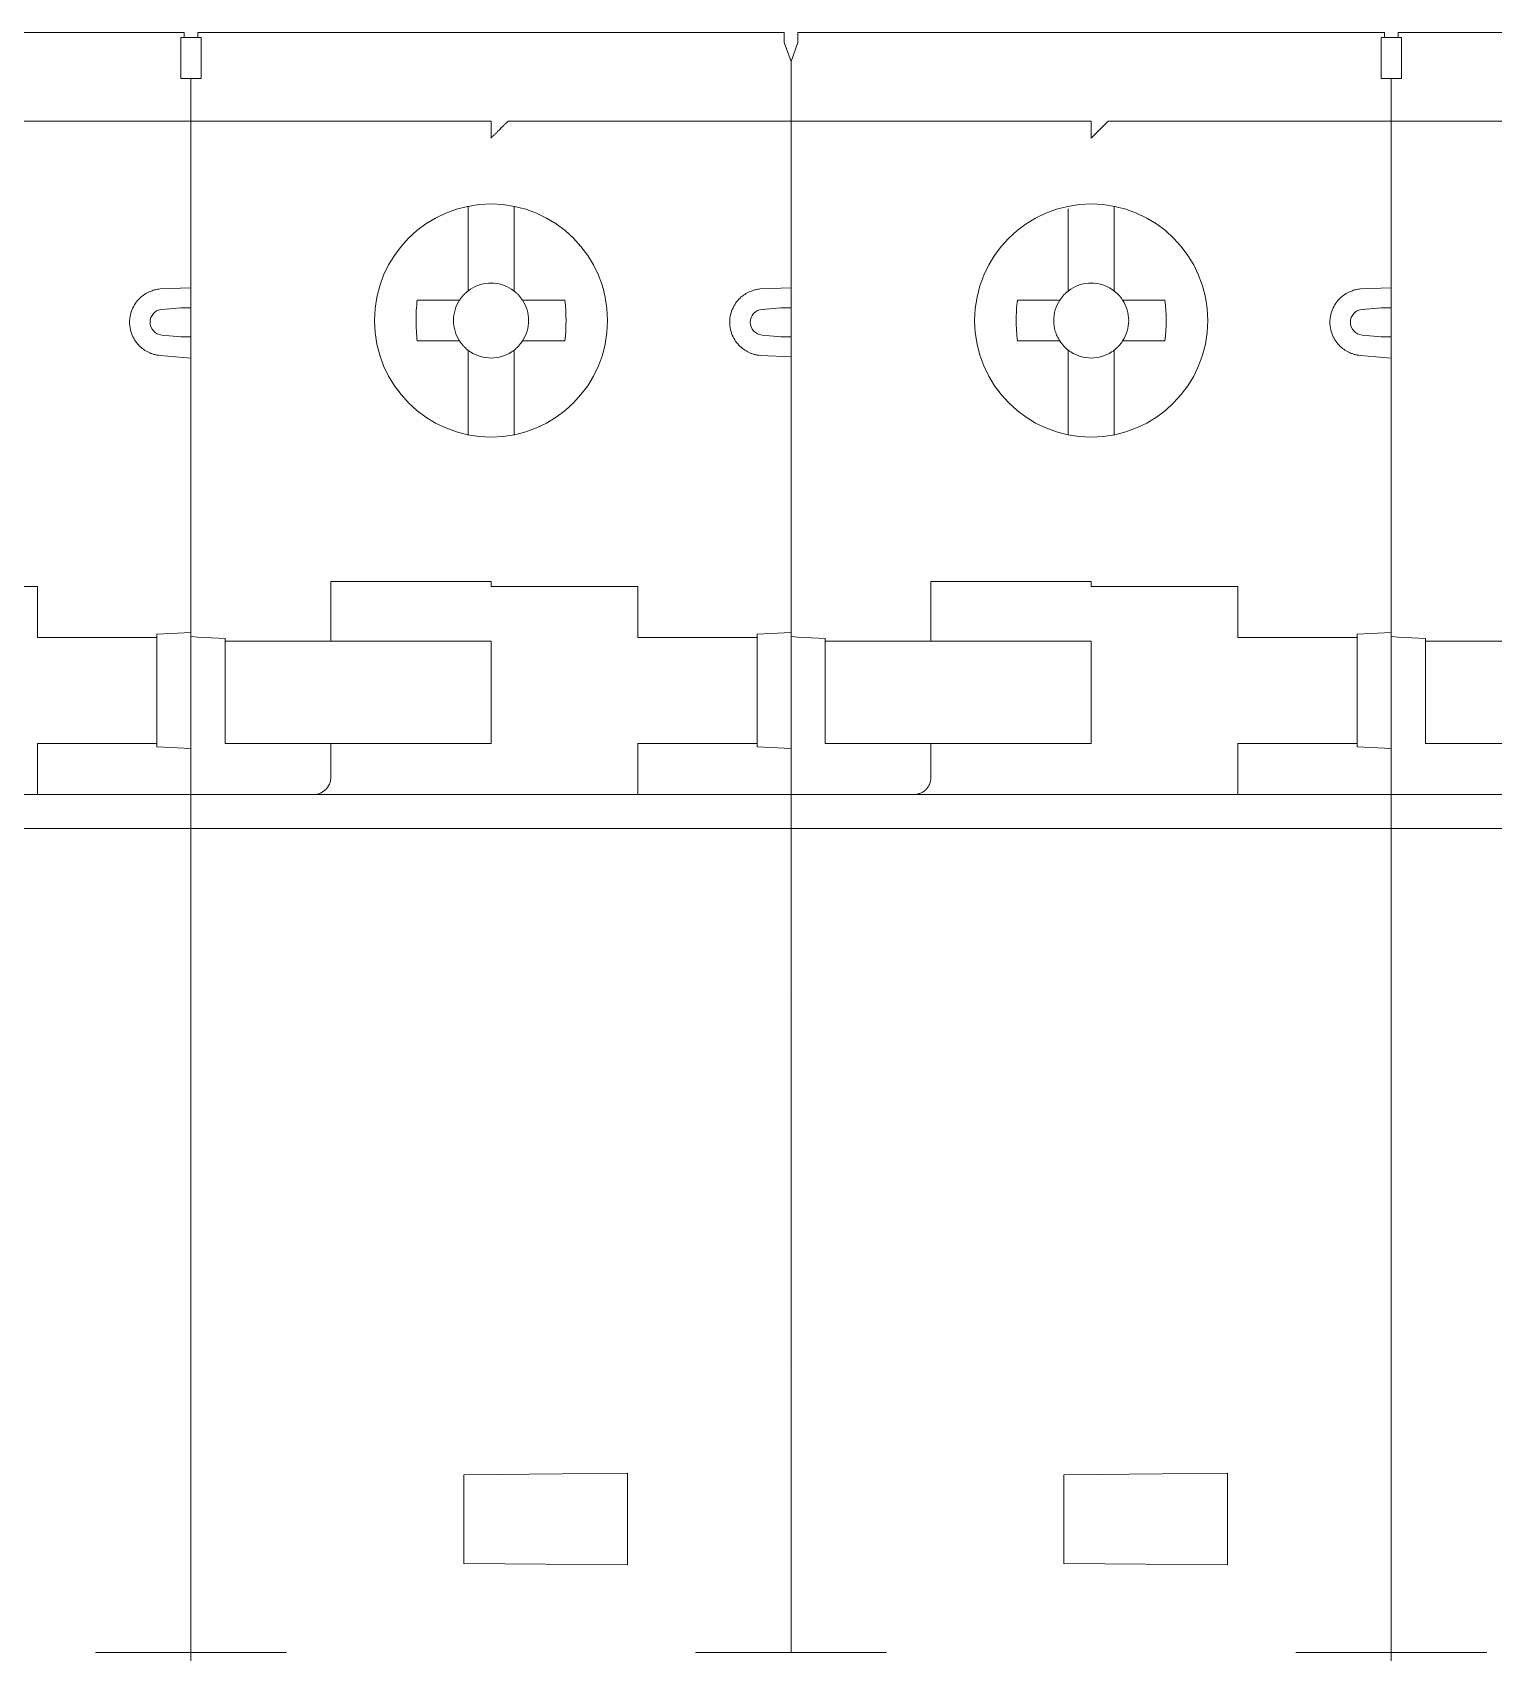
# Model space of a CAD drawing. Header units: millimetres. Extents: x 1359 to 3577, y 1336 to 3557.
# Drawn here: x 1654.22 to 1697.07, y 2964.79 to 3012.31 of the extents above; entities that cross this region are included whole.
import ezdxf

# ---------------------------------------------------------------- set-up
doc = ezdxf.new("R2010")
doc.units = ezdxf.units.MM
doc.layers.add('000-PI-Oprema', color=30, linetype='Continuous', lineweight=5)

msp = doc.modelspace()

# ---------------------------------------------------------------- linework, layer by layer
at = {"layer": '000-PI-Oprema', "color": 0, "lineweight": 0}
for p, q in [((1653.891, 3012.306), (1658.671, 3012.306)), ((1658.571, 3012.156), (1658.671, 3012.156)), ((1658.671, 3012.156), (1659.071, 3012.156)), ((1659.071, 3012.306), (1663.871, 3012.306)), ((1659.071, 3012.156), (1659.171, 3012.156)), ((1663.871, 3012.306), (1671.491, 3012.306)), ((1671.491, 3012.306), (1676.271, 3012.306)), ((1676.671, 3012.306), (1681.471, 3012.306)), ((1681.471, 3012.306), (1689.091, 3012.306)), ((1689.091, 3012.306), (1693.871, 3012.306)), ((1693.771, 3012.156), (1693.871, 3012.156)), ((1693.871, 3012.156), (1694.271, 3012.156)), ((1694.271, 3012.306), (1699.071, 3012.306)), ((1694.271, 3012.156), (1694.371, 3012.156)), ((1676.471, 3011.456), (1676.271, 3012.006)), ((1676.671, 3012.006), (1676.471, 3011.456)), ((1658.571, 3010.956), (1658.571, 3011.256)), ((1659.171, 3010.956), (1659.171, 3011.256)), ((1676.471, 3011.456), (1676.471, 3008.856)), ((1676.471, 3011.456), (1676.471, 3008.856)), ((1693.771, 3010.956), (1693.771, 3011.256)), ((1694.371, 3010.956), (1694.371, 3011.256)), ((1659.171, 3010.956), (1658.571, 3010.956)), ((1658.871, 3010.956), (1658.871, 3005.136)), ((1694.371, 3010.956), (1693.771, 3010.956)), ((1694.071, 3010.956), (1694.071, 3005.136)), ((1650.571, 3009.706), (1658.671, 3009.706)), ((1658.671, 3009.706), (1667.671, 3009.706)), ((1668.171, 3009.706), (1676.471, 3009.706)), ((1685.271, 3009.706), (1676.471, 3009.706)), ((1685.771, 3009.706), (1693.871, 3009.706)), ((1693.871, 3009.706), (1702.871, 3009.706)), ((1676.471, 3008.856), (1676.471, 3005.136)), ((1676.471, 3008.856), (1676.471, 2994.585)), ((1666.996, 3007.207), (1666.996, 3007.132)), ((1666.996, 3007.132), (1666.996, 3005.013)), ((1668.346, 3007.132), (1668.346, 3007.207)), ((1668.346, 3005.013), (1668.346, 3007.132)), ((1684.596, 3007.132), (1684.596, 3005.013)), ((1685.946, 3007.132), (1685.946, 3007.207)), ((1685.946, 3005.013), (1685.946, 3007.132)), ((1658.871, 3002.476), (1658.871, 3005.136)), ((1666.996, 3004.725), (1666.996, 3005.013)), ((1668.346, 3004.725), (1668.346, 3005.013)), ((1684.596, 3004.725), (1684.596, 3005.013)), ((1685.946, 3004.725), (1685.946, 3005.013)), ((1694.071, 3002.476), (1694.071, 3005.136)), ((1658.871, 3004.819), (1657.965, 3004.781)), ((1676.471, 3004.819), (1675.565, 3004.781)), ((1676.471, 3004.506), (1676.466, 3004.493)), ((1694.071, 3004.819), (1693.165, 3004.781)), ((1658.571, 3004.232), (1658.017, 3004.184)), ((1665.507, 3004.456), (1666.365, 3004.456)), ((1668.977, 3004.456), (1669.835, 3004.456)), ((1676.171, 3004.232), (1675.617, 3004.184)), ((1676.471, 3004.232), (1676.471, 3003.38)), ((1683.107, 3004.456), (1683.965, 3004.456)), ((1686.577, 3004.456), (1687.435, 3004.456)), ((1693.771, 3004.232), (1693.217, 3004.184)), ((1658.571, 3003.38), (1658.017, 3003.429)), ((1665.507, 3003.256), (1666.365, 3003.256)), ((1669.835, 3003.256), (1668.977, 3003.256)), ((1676.171, 3003.38), (1675.617, 3003.429)), ((1683.107, 3003.256), (1683.965, 3003.256)), ((1687.435, 3003.256), (1686.577, 3003.256)), ((1693.771, 3003.38), (1693.217, 3003.429)), ((1657.965, 3002.831), (1658.871, 3002.752)), ((1666.996, 3002.7), (1666.996, 3002.988)), ((1666.996, 3002.7), (1666.996, 3000.58)), ((1668.346, 3002.7), (1668.346, 3002.988)), ((1668.346, 3000.58), (1668.346, 3002.7)), ((1675.565, 3002.831), (1676.471, 3002.793)), ((1684.596, 3002.7), (1684.596, 3002.988)), ((1684.596, 3002.7), (1684.596, 3000.58)), ((1685.946, 3002.7), (1685.946, 3002.988)), ((1685.946, 3000.58), (1685.946, 3002.7)), ((1693.165, 3002.831), (1694.071, 3002.752)), ((1658.871, 3002.476), (1658.871, 2994.709)), ((1676.471, 3002.476), (1676.471, 2994.709)), ((1694.071, 3002.476), (1694.071, 2994.709)), ((1666.996, 3000.58), (1666.996, 3000.506)), ((1668.346, 3000.506), (1668.346, 3000.58)), ((1684.596, 3000.58), (1684.596, 3000.506)), ((1685.946, 3000.506), (1685.946, 3000.58)), ((1676.471, 2998.556), (1676.466, 2998.561)), ((1676.476, 2998.356), (1676.471, 2998.356)), ((1650.071, 2996.056), (1654.371, 2996.056)), ((1654.371, 2996.056), (1654.371, 2994.556)), ((1667.671, 2996.206), (1662.971, 2996.206)), ((1662.971, 2994.456), (1662.971, 2996.206)), ((1667.671, 2996.056), (1667.671, 2996.206)), ((1671.971, 2996.056), (1667.671, 2996.056)), ((1671.971, 2994.556), (1671.971, 2996.056)), ((1680.571, 2996.206), (1685.271, 2996.206)), ((1680.571, 2994.456), (1680.571, 2996.206)), ((1685.271, 2996.206), (1685.271, 2996.056)), ((1685.271, 2996.056), (1689.571, 2996.056)), ((1689.571, 2996.056), (1689.571, 2994.556)), ((1654.771, 2994.556), (1654.371, 2994.556)), ((1654.771, 2994.556), (1657.871, 2994.556)), ((1657.871, 2994.656), (1658.671, 2994.698)), ((1657.871, 2994.556), (1657.871, 2994.656)), ((1657.871, 2991.456), (1657.871, 2994.556)), ((1658.671, 2994.698), (1658.871, 2994.709)), ((1658.871, 2994.709), (1658.871, 2994.585)), ((1658.871, 2994.585), (1659.071, 2994.574)), ((1658.871, 2994.556), (1658.871, 2994.585)), ((1658.871, 2994.556), (1658.871, 2991.304)), ((1659.071, 2994.574), (1659.871, 2994.532)), ((1659.871, 2994.532), (1659.871, 2994.456)), ((1672.371, 2994.556), (1671.971, 2994.556)), ((1675.471, 2994.556), (1672.371, 2994.556)), ((1676.271, 2994.698), (1675.471, 2994.656)), ((1675.471, 2994.556), (1675.471, 2994.656)), ((1675.471, 2991.456), (1675.471, 2994.556)), ((1676.471, 2994.709), (1676.271, 2994.698)), ((1676.471, 2994.709), (1676.471, 2991.304)), ((1676.671, 2994.574), (1676.471, 2994.585)), ((1676.471, 2990.38), (1676.471, 2994.556)), ((1676.671, 2994.574), (1677.471, 2994.532)), ((1677.471, 2994.532), (1677.471, 2994.456)), ((1689.971, 2994.556), (1689.571, 2994.556)), ((1689.971, 2994.556), (1693.071, 2994.556)), ((1693.071, 2994.656), (1693.871, 2994.698)), ((1693.071, 2994.556), (1693.071, 2994.656)), ((1693.071, 2991.456), (1693.071, 2994.556)), ((1693.871, 2994.698), (1694.071, 2994.709)), ((1694.071, 2994.709), (1694.071, 2994.585)), ((1694.071, 2994.585), (1694.271, 2994.574)), ((1694.071, 2994.556), (1694.071, 2994.585)), ((1694.071, 2994.556), (1694.071, 2991.304)), ((1694.271, 2994.574), (1695.071, 2994.532)), ((1695.071, 2994.532), (1695.071, 2994.456)), ((1659.871, 2994.456), (1662.971, 2994.456)), ((1659.871, 2994.456), (1659.871, 2991.456)), ((1662.971, 2994.456), (1663.371, 2994.456)), ((1663.371, 2994.456), (1667.671, 2994.456)), ((1667.671, 2994.456), (1667.671, 2991.456)), ((1677.471, 2994.456), (1680.571, 2994.456)), ((1677.471, 2994.456), (1677.471, 2991.456)), ((1680.571, 2994.456), (1680.971, 2994.456)), ((1680.971, 2994.456), (1685.271, 2994.456)), ((1685.271, 2994.456), (1685.271, 2991.456)), ((1695.071, 2994.456), (1698.171, 2994.456)), ((1695.071, 2994.456), (1695.071, 2991.456)), ((1676.471, 2993.756), (1676.476, 2993.756)), ((1676.466, 2993.551), (1676.471, 2993.556)), ((1654.371, 2991.456), (1654.771, 2991.456)), ((1654.371, 2989.956), (1654.371, 2991.456)), ((1657.871, 2991.456), (1654.771, 2991.456)), ((1657.871, 2991.356), (1657.871, 2991.456)), ((1657.871, 2991.356), (1658.671, 2991.314)), ((1658.671, 2991.314), (1658.871, 2991.304)), ((1658.871, 2990.38), (1658.871, 2991.304)), ((1662.971, 2991.456), (1659.871, 2991.456)), ((1662.971, 2991.456), (1663.371, 2991.456)), ((1662.971, 2991.456), (1662.971, 2990.456)), ((1667.671, 2991.456), (1663.371, 2991.456)), ((1671.971, 2991.456), (1672.371, 2991.456)), ((1671.971, 2991.456), (1671.971, 2989.956)), ((1675.471, 2991.456), (1672.371, 2991.456)), ((1675.471, 2991.356), (1675.471, 2991.456)), ((1676.271, 2991.314), (1675.471, 2991.356)), ((1676.271, 2991.314), (1676.471, 2991.304)), ((1676.471, 2991.304), (1676.471, 2989.106)), ((1677.471, 2991.456), (1680.571, 2991.456)), ((1680.971, 2991.456), (1680.571, 2991.456)), ((1680.571, 2991.456), (1680.571, 2990.456)), ((1685.271, 2991.456), (1680.971, 2991.456)), ((1689.571, 2991.456), (1689.971, 2991.456)), ((1689.571, 2989.956), (1689.571, 2991.456)), ((1693.071, 2991.456), (1689.971, 2991.456)), ((1693.071, 2991.356), (1693.071, 2991.456)), ((1693.071, 2991.356), (1693.871, 2991.314)), ((1693.871, 2991.314), (1694.071, 2991.304)), ((1694.071, 2990.38), (1694.071, 2991.304)), ((1698.171, 2991.456), (1695.071, 2991.456)), ((1658.871, 2990.38), (1658.871, 2989.106)), ((1676.471, 2989.106), (1676.471, 2990.38)), ((1694.071, 2990.38), (1694.071, 2989.106)), ((1641.271, 2989.956), (1658.871, 2989.956)), ((1676.471, 2989.956), (1658.871, 2989.956)), ((1676.471, 2989.956), (1694.071, 2989.956)), ((1711.671, 2989.956), (1694.071, 2989.956)), ((1658.671, 2988.956), (1641.271, 2988.956)), ((1658.871, 2988.956), (1658.671, 2988.956)), ((1658.871, 2989.106), (1658.871, 2988.956)), ((1676.271, 2988.956), (1658.871, 2988.961)), ((1658.871, 2988.956), (1658.871, 2964.789)), ((1676.271, 2988.956), (1676.471, 2988.956)), ((1676.471, 2989.106), (1676.471, 2964.939)), ((1676.471, 2964.789), (1676.471, 2989.106)), ((1693.871, 2988.956), (1676.471, 2988.956)), ((1694.071, 2988.956), (1693.871, 2988.956)), ((1694.071, 2989.106), (1694.071, 2988.956)), ((1711.471, 2988.956), (1694.071, 2988.961)), ((1694.071, 2988.956), (1694.071, 2964.789)), ((1676.471, 2984.256), (1676.476, 2984.256)), ((1676.466, 2984.051), (1676.471, 2984.056)), ((1676.471, 2982.506), (1676.466, 2982.506)), ((1676.471, 2981.906), (1676.466, 2981.911)), ((1676.476, 2981.911), (1676.471, 2981.906)), ((1676.471, 2974.804), (1676.469, 2974.809)), ((1676.471, 2974.506), (1676.476, 2974.501)), ((1676.466, 2973.17), (1676.471, 2973.156)), ((1676.471, 2973.256), (1676.476, 2973.27)), ((1666.871, 2970.006), (1671.671, 2970.048)), ((1666.871, 2967.406), (1666.871, 2970.006)), ((1671.671, 2970.048), (1671.671, 2967.364)), ((1684.471, 2970.006), (1689.271, 2970.048)), ((1684.471, 2967.406), (1684.471, 2970.006)), ((1689.271, 2970.048), (1689.271, 2967.364)), ((1671.671, 2967.364), (1666.871, 2967.406)), ((1689.271, 2967.364), (1684.471, 2967.406)), ((1656.071, 2964.789), (1658.671, 2964.789)), ((1658.871, 2964.789), (1658.671, 2964.789)), ((1658.871, 2964.789), (1658.871, 2963.547)), ((1659.071, 2964.789), (1658.871, 2964.789)), ((1659.071, 2964.789), (1661.671, 2964.789)), ((1673.671, 2964.789), (1676.271, 2964.789)), ((1676.271, 2964.789), (1676.471, 2964.789)), ((1676.671, 2964.789), (1676.471, 2964.789)), ((1676.671, 2964.789), (1679.271, 2964.789)), ((1691.271, 2964.789), (1693.871, 2964.789)), ((1694.071, 2964.789), (1693.871, 2964.789)), ((1694.071, 2964.789), (1694.071, 2963.547)), ((1694.271, 2964.789), (1694.071, 2964.789)), ((1694.271, 2964.789), (1696.871, 2964.789))]:
    msp.add_line(p, q, dxfattribs=at)
for centre in [(1667.671, 3003.856), (1685.271, 3003.856)]:
    msp.add_circle(centre, 3.418, dxfattribs=at)
for centre, radius, start, end in [((1667.671, 3003.856), 1.1, 136.9319, 146.9443), ((1667.671, 3003.856), 1.1, 135, 136.9319), ((1667.671, 3003.856), 1.1, 123.0557, 133.0681), ((1667.671, 3003.856), 1.1, 46.9319, 56.9443), ((1667.671, 3003.856), 1.1, 45, 46.9319), ((1667.671, 3003.856), 1.1, 43.0681, 45), ((1667.671, 3003.856), 1.1, 33.0557, 43.0681), ((1685.271, 3003.856), 1.1, 136.9319, 146.9443), ((1685.271, 3003.856), 1.1, 135, 136.9319), ((1685.271, 3003.856), 1.1, 123.0557, 133.0681), ((1685.271, 3003.856), 1.1, 46.9319, 56.9443), ((1685.271, 3003.856), 1.1, 45, 46.9319), ((1685.271, 3003.856), 1.1, 43.0681, 45), ((1685.271, 3003.856), 1.1, 33.0557, 43.0681), ((1667.671, 3003.856), 1.1, 213.0557, 223.0681), ((1667.671, 3003.856), 1.1, 313.0681, 315), ((1667.671, 3003.856), 1.1, 315, 316.9319), ((1667.671, 3003.856), 1.1, 316.9319, 326.9443), ((1685.271, 3003.856), 1.1, 213.0557, 223.0681), ((1685.271, 3003.856), 1.1, 313.0681, 315), ((1685.271, 3003.856), 1.1, 315, 316.9319), ((1685.271, 3003.856), 1.1, 316.9319, 326.9443), ((1667.671, 3003.856), 1.1, 226.9319, 236.9443), ((1667.671, 3003.856), 1.1, 303.0557, 313.0681), ((1685.271, 3003.856), 1.1, 226.9319, 236.9443), ((1685.271, 3003.856), 1.1, 303.0557, 313.0681), ((1662.471, 2990.456), 0.5, 270, 0)]:
    msp.add_arc(centre, radius, start, end, dxfattribs=at)
for points, knots in [([(1658.571, 3012.156), (1658.571, 3012.137), (1658.571, 3012.083), (1658.571, 3011.968), (1658.571, 3011.809), (1658.571, 3011.632), (1658.571, 3011.445), (1658.571, 3011.319), (1658.571, 3011.256)], [0.287427, 0.287427, 0.287427, 0.287427, 0.3699948, 0.5001298, 0.629921, 0.7600558, 0.879771, 1, 1, 1, 1]), ([(1658.671, 3012.156), (1658.671, 3012.157), (1658.671, 3012.213), (1658.671, 3012.281), (1658.671, 3012.298), (1658.671, 3012.306)], [0, 0, 0, 0, 0.010834, 0.505413, 1, 1, 1, 1]), ([(1659.071, 3012.306), (1659.071, 3012.298), (1659.071, 3012.281), (1659.071, 3012.213), (1659.071, 3012.157), (1659.071, 3012.156)], [0, 0, 0, 0, 0.494587, 0.989166, 1, 1, 1, 1]), ([(1659.171, 3012.156), (1659.171, 3012.108), (1659.171, 3012.043), (1659.171, 3011.778), (1659.171, 3011.518), (1659.171, 3011.256)], [0.2858647, 0.2858647, 0.2858647, 0.2858647, 0.5, 0.5, 1, 1, 1, 1]), ([(1676.271, 3012.006), (1676.271, 3012.063), (1676.271, 3012.116), (1676.271, 3012.252), (1676.271, 3012.306), (1676.271, 3012.306)], [0.262243, 0.262243, 0.262243, 0.262243, 0.5, 0.5, 1, 1, 1, 1]), ([(1676.671, 3012.006), (1676.671, 3012.032), (1676.671, 3012.087), (1676.671, 3012.162), (1676.671, 3012.227), (1676.671, 3012.273), (1676.671, 3012.301), (1676.671, 3012.304), (1676.671, 3012.306)], [0.2613825, 0.2613825, 0.2613825, 0.2613825, 0.3685854, 0.5000663, 0.6285535, 0.7600358, 0.8779631, 1, 1, 1, 1]), ([(1693.771, 3012.156), (1693.771, 3012.137), (1693.771, 3012.083), (1693.771, 3011.968), (1693.771, 3011.809), (1693.771, 3011.632), (1693.771, 3011.445), (1693.771, 3011.319), (1693.771, 3011.256)], [0.287427, 0.287427, 0.287427, 0.287427, 0.3699948, 0.5001298, 0.629921, 0.7600558, 0.879771, 1, 1, 1, 1]), ([(1693.871, 3012.156), (1693.871, 3012.157), (1693.871, 3012.213), (1693.871, 3012.281), (1693.871, 3012.298), (1693.871, 3012.306)], [0, 0, 0, 0, 0.010834, 0.505413, 1, 1, 1, 1]), ([(1694.271, 3012.306), (1694.271, 3012.298), (1694.271, 3012.281), (1694.271, 3012.213), (1694.271, 3012.157), (1694.271, 3012.156)], [0, 0, 0, 0, 0.494587, 0.989166, 1, 1, 1, 1]), ([(1694.371, 3012.156), (1694.371, 3012.108), (1694.371, 3012.043), (1694.371, 3011.778), (1694.371, 3011.518), (1694.371, 3011.256)], [0.2858647, 0.2858647, 0.2858647, 0.2858647, 0.5, 0.5, 1, 1, 1, 1]), ([(1667.671, 3009.206), (1667.671, 3009.337), (1667.671, 3009.467), (1667.671, 3009.652), (1667.671, 3009.706), (1667.671, 3009.706)], [0, 0, 0, 0, 0.5, 0.5, 1, 1, 1, 1]), ([(1667.671, 3009.206), (1667.693, 3009.228), (1667.737, 3009.271), (1667.801, 3009.336), (1667.872, 3009.407), (1667.949, 3009.484), (1668.025, 3009.56), (1668.088, 3009.623), (1668.135, 3009.67), (1668.166, 3009.701), (1668.169, 3009.704), (1668.171, 3009.706)], [0, 0, 0, 0, 0.097283, 0.192791, 0.287384, 0.42418, 0.554334, 0.675821, 0.789691, 0.896334, 1, 1, 1, 1]), ([(1685.271, 3009.706), (1685.271, 3009.705), (1685.271, 3009.704), (1685.271, 3009.691), (1685.271, 3009.669), (1685.271, 3009.627), (1685.271, 3009.563), (1685.271, 3009.483), (1685.271, 3009.395), (1685.271, 3009.301), (1685.271, 3009.238), (1685.271, 3009.206)], [0, 0, 0, 0, 0.080758, 0.160392, 0.240099, 0.368585, 0.500066, 0.628554, 0.760036, 0.877963, 1, 1, 1, 1]), ([(1685.771, 3009.706), (1685.771, 3009.706), (1685.769, 3009.705), (1685.76, 3009.695), (1685.745, 3009.681), (1685.724, 3009.659), (1685.697, 3009.632), (1685.664, 3009.599), (1685.617, 3009.552), (1685.55, 3009.485), (1685.469, 3009.403), (1685.374, 3009.309), (1685.309, 3009.244), (1685.271, 3009.206)], [0, 0, 0, 0, 0.056117, 0.113833, 0.173777, 0.236509, 0.302522, 0.372235, 0.446007, 0.56933, 0.712859, 0.83153, 1, 1, 1, 1]), ([(1676.471, 3005.135), (1676.471, 3005.135), (1676.471, 3005.133), (1676.471, 3005.12), (1676.471, 3005.098), (1676.471, 3005.059), (1676.471, 3004.989), (1676.471, 3004.876), (1676.471, 3004.738), (1676.471, 3004.581), (1676.471, 3004.41), (1676.471, 3004.291), (1676.471, 3004.232)], [0, 0, 0, 0, 0.062572, 0.124512, 0.186422, 0.248903, 0.373491, 0.498598, 0.623567, 0.749199, 0.874318, 1, 1, 1, 1]), ([(1657.965, 3002.831), (1657.934, 3002.835), (1657.874, 3002.842), (1657.785, 3002.863), (1657.674, 3002.899), (1657.545, 3002.962), (1657.4, 3003.067), (1657.268, 3003.206), (1657.159, 3003.383), (1657.087, 3003.586), (1657.063, 3003.806), (1657.087, 3004.027), (1657.159, 3004.229), (1657.268, 3004.407), (1657.399, 3004.545), (1657.545, 3004.651), (1657.688, 3004.719), (1657.829, 3004.764), (1657.919, 3004.775), (1657.965, 3004.781)], [0, 0, 0, 0, 0.031513, 0.062833, 0.094232, 0.152293, 0.210532, 0.279327, 0.348301, 0.424071, 0.50002, 0.57579, 0.651739, 0.720534, 0.789508, 0.84757, 0.905809, 0.95275, 1, 1, 1, 1]), ([(1668.271, 3004.778), (1668.094, 3004.894), (1667.883, 3004.956), (1667.46, 3004.956), (1667.249, 3004.894), (1667.071, 3004.778)], [0, 0, 0, 0, 0.5, 0.5, 1, 1, 1, 1]), ([(1675.565, 3002.831), (1675.534, 3002.835), (1675.474, 3002.842), (1675.385, 3002.863), (1675.274, 3002.899), (1675.145, 3002.962), (1675, 3003.067), (1674.868, 3003.206), (1674.759, 3003.383), (1674.687, 3003.586), (1674.663, 3003.806), (1674.687, 3004.027), (1674.759, 3004.229), (1674.868, 3004.407), (1674.999, 3004.545), (1675.145, 3004.651), (1675.288, 3004.719), (1675.429, 3004.764), (1675.519, 3004.775), (1675.565, 3004.781)], [0, 0, 0, 0, 0.031513, 0.062833, 0.094232, 0.152293, 0.210532, 0.279327, 0.348301, 0.424071, 0.50002, 0.57579, 0.651739, 0.720534, 0.789508, 0.84757, 0.905809, 0.95275, 1, 1, 1, 1]), ([(1685.871, 3004.778), (1685.694, 3004.894), (1685.483, 3004.956), (1685.06, 3004.956), (1684.849, 3004.894), (1684.671, 3004.778)], [0, 0, 0, 0, 0.5, 0.5, 1, 1, 1, 1]), ([(1693.165, 3002.831), (1693.134, 3002.835), (1693.074, 3002.842), (1692.985, 3002.863), (1692.874, 3002.899), (1692.745, 3002.962), (1692.6, 3003.067), (1692.468, 3003.206), (1692.359, 3003.383), (1692.287, 3003.586), (1692.263, 3003.806), (1692.287, 3004.027), (1692.359, 3004.229), (1692.468, 3004.407), (1692.599, 3004.545), (1692.745, 3004.651), (1692.888, 3004.719), (1693.029, 3004.764), (1693.119, 3004.775), (1693.165, 3004.781)], [0, 0, 0, 0, 0.031513, 0.062833, 0.094232, 0.152293, 0.210532, 0.279327, 0.348301, 0.424071, 0.50002, 0.57579, 0.651739, 0.720534, 0.789508, 0.84757, 0.905809, 0.95275, 1, 1, 1, 1]), ([(1658.017, 3003.429), (1657.924, 3003.437), (1657.834, 3003.481), (1657.708, 3003.619), (1657.671, 3003.713), (1657.671, 3003.9), (1657.708, 3003.993), (1657.834, 3004.131), (1657.924, 3004.175), (1658.017, 3004.184)], [0, 0, 0, 0, 0.25, 0.25, 0.5, 0.5, 0.75, 0.75, 1, 1, 1, 1]), ([(1658.871, 3004.232), (1658.871, 3004.232), (1658.839, 3004.232), (1658.728, 3004.232), (1658.65, 3004.232), (1658.571, 3004.232)], [0, 0, 0, 0, 0.5, 0.5, 1, 1, 1, 1]), ([(1665.507, 3004.456), (1665.483, 3004.257), (1665.459, 3003.856), (1665.483, 3003.455), (1665.508, 3003.256), (1665.507, 3003.256)], [0, 0, 0, 0, 0.5, 1, 1.000008, 1.000008, 1.000008, 1.000008]), ([(1668.977, 3004.456), (1668.91, 3004.456), (1668.785, 3004.456), (1668.654, 3004.456), (1668.593, 3004.456)], [0, 0, 0, 0, 0.54278, 1, 1, 1, 1]), ([(1675.617, 3003.429), (1675.524, 3003.437), (1675.434, 3003.481), (1675.308, 3003.619), (1675.271, 3003.713), (1675.271, 3003.9), (1675.308, 3003.993), (1675.434, 3004.131), (1675.524, 3004.175), (1675.617, 3004.184)], [0, 0, 0, 0, 0.25, 0.25, 0.5, 0.5, 0.75, 0.75, 1, 1, 1, 1]), ([(1676.471, 3004.232), (1676.471, 3004.232), (1676.439, 3004.232), (1676.328, 3004.232), (1676.25, 3004.232), (1676.171, 3004.232)], [0, 0, 0, 0, 0.5, 0.5, 1, 1, 1, 1]), ([(1683.107, 3004.456), (1683.083, 3004.257), (1683.059, 3003.856), (1683.083, 3003.455), (1683.108, 3003.256), (1683.107, 3003.256)], [-0.000008, -0.000008, -0.000008, -0.000008, 0.499992, 0.999992, 1, 1, 1, 1]), ([(1686.577, 3004.456), (1686.51, 3004.456), (1686.385, 3004.456), (1686.254, 3004.456), (1686.193, 3004.456)], [0, 0, 0, 0, 0.54278, 1, 1, 1, 1]), ([(1693.217, 3003.429), (1693.124, 3003.437), (1693.034, 3003.481), (1692.908, 3003.619), (1692.871, 3003.713), (1692.871, 3003.9), (1692.908, 3003.993), (1693.034, 3004.131), (1693.124, 3004.175), (1693.217, 3004.184)], [0, 0, 0, 0, 0.25, 0.25, 0.5, 0.5, 0.75, 0.75, 1, 1, 1, 1]), ([(1694.071, 3004.232), (1694.071, 3004.232), (1694.039, 3004.232), (1693.928, 3004.232), (1693.85, 3004.232), (1693.771, 3004.232)], [0, 0, 0, 0, 0.5, 0.5, 1, 1, 1, 1]), ([(1666.749, 3003.256), (1666.749, 3003.256), (1666.634, 3003.434), (1666.571, 3003.645), (1666.571, 3003.856)], [0, 0, 0, 0, 0.0000079, 0.5000079, 0.5000079, 0.5000079, 0.5000079]), ([(1684.349, 3003.256), (1684.351, 3003.258), (1684.349, 3003.256), (1684.349, 3003.257), (1684.349, 3003.257), (1684.349, 3003.257), (1684.349, 3003.258), (1684.348, 3003.259), (1684.346, 3003.261), (1684.343, 3003.266), (1684.337, 3003.276), (1684.325, 3003.296), (1684.302, 3003.336), (1684.26, 3003.418), (1684.195, 3003.592), (1684.171, 3003.751), (1684.171, 3003.856)], [0, 0, 0, 0, 0.000244, 0.000244, 0.000488, 0.000977, 0.001953, 0.003906, 0.007813, 0.015625, 0.03125, 0.0625, 0.125, 0.25, 0.5, 1, 1, 1, 1]), ([(1658.871, 3003.38), (1658.871, 3003.38), (1658.842, 3003.38), (1658.725, 3003.38), (1658.642, 3003.38), (1658.571, 3003.38)], [0, 0, 0, 0, 0.5, 0.5, 1, 1, 1, 1]), ([(1666.365, 3003.256), (1666.433, 3003.256), (1666.557, 3003.256), (1666.689, 3003.256), (1666.749, 3003.256)], [0, 0, 0, 0, 0.54278, 1, 1, 1, 1]), ([(1668.977, 3003.256), (1668.91, 3003.256), (1668.786, 3003.256), (1668.654, 3003.256), (1668.593, 3003.256)], [0, 0, 0, 0, 0.540007, 1, 1, 1, 1]), ([(1676.471, 3003.38), (1676.471, 3003.38), (1676.442, 3003.38), (1676.325, 3003.38), (1676.242, 3003.38), (1676.171, 3003.38)], [0, 0, 0, 0, 0.5, 0.5, 1, 1, 1, 1]), ([(1676.471, 3003.38), (1676.471, 3003.351), (1676.471, 3003.291), (1676.471, 3003.204), (1676.471, 3003.117), (1676.471, 3003.006), (1676.471, 3002.874), (1676.471, 3002.737), (1676.471, 3002.623), (1676.471, 3002.541), (1676.471, 3002.487), (1676.471, 3002.48), (1676.471, 3002.477)], [0, 0, 0, 0, 0.06314, 0.125631, 0.188079, 0.251095, 0.376332, 0.501694, 0.62641, 0.751388, 0.875439, 1, 1, 1, 1]), ([(1683.965, 3003.256), (1684.033, 3003.256), (1684.157, 3003.256), (1684.289, 3003.256), (1684.349, 3003.256)], [0, 0, 0, 0, 0.54278, 1, 1, 1, 1]), ([(1686.577, 3003.256), (1686.51, 3003.256), (1686.386, 3003.256), (1686.254, 3003.256), (1686.193, 3003.256)], [0, 0, 0, 0, 0.540007, 1, 1, 1, 1]), ([(1694.071, 3003.38), (1694.071, 3003.38), (1694.042, 3003.38), (1693.925, 3003.38), (1693.842, 3003.38), (1693.771, 3003.38)], [0, 0, 0, 0, 0.5, 0.5, 1, 1, 1, 1]), ([(1667.071, 3002.934), (1667.249, 3002.819), (1667.46, 3002.756), (1667.883, 3002.756), (1668.094, 3002.819), (1668.271, 3002.934)], [0, 0, 0, 0, 0.5, 0.5, 1, 1, 1, 1]), ([(1684.671, 3002.934), (1684.849, 3002.819), (1685.06, 3002.756), (1685.483, 3002.756), (1685.694, 3002.819), (1685.871, 3002.934)], [0, 0, 0, 0, 0.5, 0.5, 1, 1, 1, 1]), ([(1680.071, 2989.956), (1680.092, 2989.957), (1680.129, 2989.958), (1680.182, 2989.968), (1680.225, 2989.98), (1680.282, 2990.001), (1680.35, 2990.037), (1680.427, 2990.1), (1680.489, 2990.176), (1680.536, 2990.265), (1680.566, 2990.36), (1680.569, 2990.425), (1680.571, 2990.456)], [0, 0, 0, 0, 0.090538, 0.168629, 0.234274, 0.28748, 0.430983, 0.554467, 0.680811, 0.79553, 0.900937, 1, 1, 1, 1]), ([(1658.871, 2989.056), (1658.871, 2989.052), (1658.871, 2989.046), (1658.871, 2988.978), (1658.871, 2988.961)], [0, 0, 0, 0, 0.751055, 1, 1, 1, 1]), ([(1676.471, 2989.106), (1676.471, 2989.105), (1676.471, 2989.103), (1676.471, 2989.088), (1676.471, 2989.06), (1676.471, 2989.016), (1676.471, 2988.976), (1676.471, 2988.956)], [0, 0, 0, 0, 0.169382, 0.332374, 0.500748, 0.7482, 1, 1, 1, 1]), ([(1694.071, 2989.056), (1694.071, 2989.052), (1694.071, 2989.046), (1694.071, 2988.978), (1694.071, 2988.961)], [0, 0, 0, 0, 0.751055, 1, 1, 1, 1])]:
    msp.add_open_spline(points, degree=3, knots=knots, dxfattribs=at)
for points in [[(1666.893, 3004.634), (1666.902, 3004.643), (1666.911, 3004.651), (1666.92, 3004.66)], [(1684.493, 3004.634), (1684.502, 3004.643), (1684.511, 3004.651), (1684.52, 3004.66)], [(1666.749, 3004.456), (1666.615, 3004.456), (1666.489, 3004.456), (1666.365, 3004.456)], [(1666.571, 3003.856), (1666.571, 3004.068), (1666.634, 3004.279), (1666.749, 3004.456)], [(1668.771, 3003.856), (1668.771, 3004.068), (1668.709, 3004.279), (1668.593, 3004.456)], [(1669.835, 3003.256), (1669.883, 3003.654), (1669.883, 3004.058), (1669.835, 3004.456)], [(1684.349, 3004.456), (1684.215, 3004.456), (1684.089, 3004.456), (1683.965, 3004.456)], [(1684.171, 3003.856), (1684.171, 3004.068), (1684.234, 3004.279), (1684.349, 3004.456)], [(1686.371, 3003.856), (1686.371, 3004.068), (1686.309, 3004.279), (1686.193, 3004.456)], [(1687.435, 3003.256), (1687.483, 3003.654), (1687.483, 3004.058), (1687.435, 3004.456)], [(1668.593, 3003.256), (1668.709, 3003.434), (1668.771, 3003.645), (1668.771, 3003.856)], [(1686.193, 3003.256), (1686.309, 3003.434), (1686.371, 3003.645), (1686.371, 3003.856)], [(1666.893, 3003.078), (1666.885, 3003.087), (1666.876, 3003.096), (1666.868, 3003.105)], [(1666.92, 3003.053), (1666.911, 3003.061), (1666.902, 3003.07), (1666.893, 3003.078)], [(1684.493, 3003.078), (1684.485, 3003.087), (1684.476, 3003.096), (1684.468, 3003.105)], [(1684.52, 3003.053), (1684.511, 3003.061), (1684.502, 3003.07), (1684.493, 3003.078)]]:
    msp.add_open_spline(points, degree=3, dxfattribs=at)

doc.saveas('drawing.dxf')
